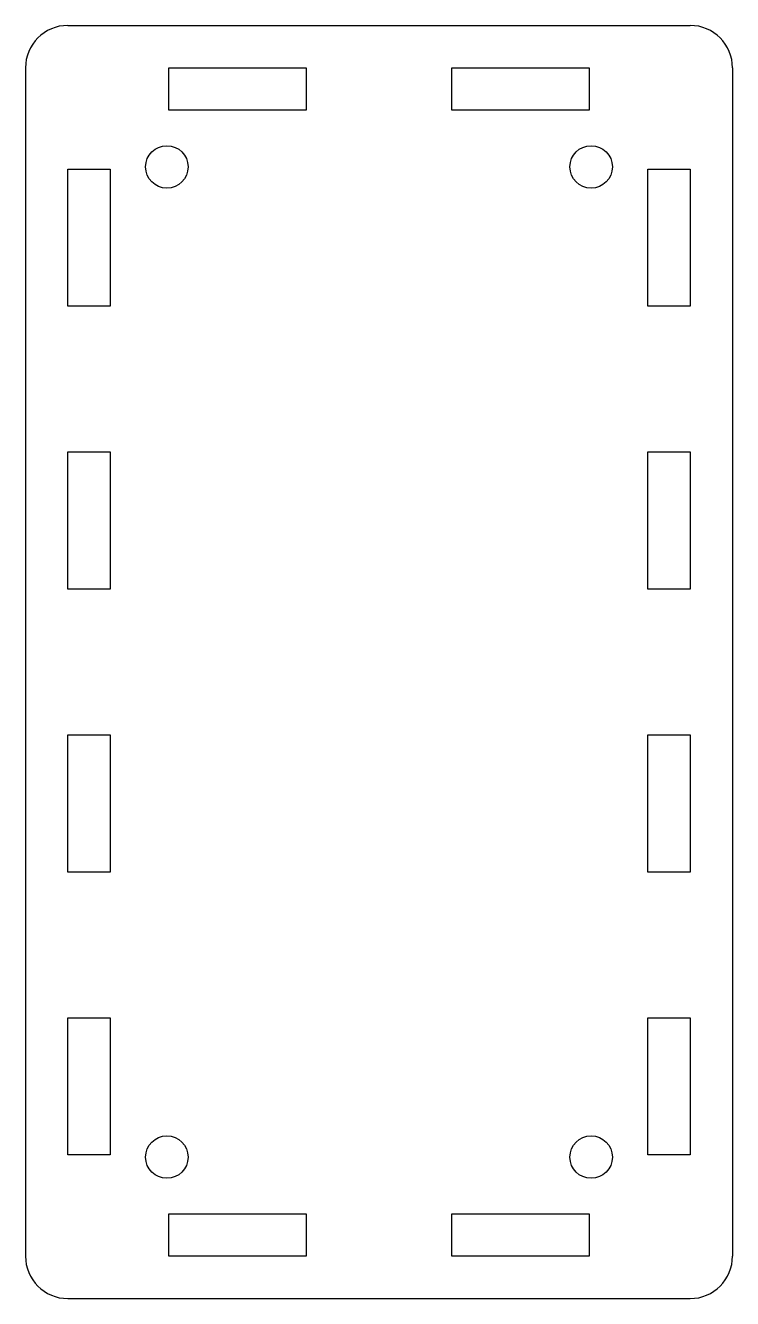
# Model space of a CAD drawing. Extents: x 0 to 50, y -6 to 84.
import ezdxf

# ---------------------------------------------------------------- set-up
doc = ezdxf.new("R2010")
doc.units = 0
doc.layers.get('0').update_dxf_attribs({"linetype": 'continuous'})

# ---------------------------------------------------------------- blocks, each defined once
blk = doc.blocks.new('FILLET008')
at = {"color": 0}
for p, q in [((3, 84), (47, 84)), ((0, 81), (0, -3)), ((10.15, 78), (10.15, 81)), ((10.15, 81), (19.85, 81)), ((19.85, 81), (19.85, 78)), ((30.15, 78), (30.15, 81)), ((30.15, 81), (39.85, 81)), ((39.85, 81), (39.85, 78)), ((50, 81), (50, -3)), ((19.85, 78), (10.15, 78)), ((39.85, 78), (30.15, 78)), ((3, 64.15), (3, 73.85)), ((3, 73.85), (6, 73.85)), ((6, 73.85), (6, 64.15)), ((44, 64.15), (44, 73.85)), ((44, 73.85), (47, 73.85)), ((47, 73.85), (47, 64.15)), ((6, 64.15), (3, 64.15)), ((47, 64.15), (44, 64.15)), ((3, 44.15), (3, 53.85)), ((3, 53.85), (6, 53.85)), ((6, 53.85), (6, 44.15)), ((44, 44.15), (44, 53.85)), ((44, 53.85), (47, 53.85)), ((47, 53.85), (47, 44.15)), ((6, 44.15), (3, 44.15)), ((47, 44.15), (44, 44.15)), ((3, 24.15), (3, 33.85)), ((3, 33.85), (6, 33.85)), ((6, 33.85), (6, 24.15)), ((44, 24.15), (44, 33.85)), ((44, 33.85), (47, 33.85)), ((47, 33.85), (47, 24.15)), ((6, 24.15), (3, 24.15)), ((47, 24.15), (44, 24.15)), ((3, 4.15), (3, 13.85)), ((3, 13.85), (6, 13.85)), ((6, 13.85), (6, 4.15)), ((44, 4.15), (44, 13.85)), ((44, 13.85), (47, 13.85)), ((47, 13.85), (47, 4.15)), ((6, 4.15), (3, 4.15)), ((47, 4.15), (44, 4.15)), ((10.15, -3), (10.15, 0)), ((10.15, 0), (19.85, 0)), ((19.85, 0), (19.85, -3)), ((30.15, -3), (30.15, 0)), ((30.15, 0), (39.85, 0)), ((39.85, 0), (39.85, -3)), ((19.85, -3), (10.15, -3)), ((39.85, -3), (30.15, -3)), ((3, -6), (47, -6))]:
    blk.add_line(p, q, dxfattribs=at)
for centre in [(10, 74), (40, 74), (10, 4), (40, 4)]:
    blk.add_circle(centre, 1.5, dxfattribs=at)
for centre, start, end in [((3, 81), 90, -180), ((47, 81), 0, 90), ((3, -3), 180, -90), ((47, -3), -90, 0)]:
    blk.add_arc(centre, 3, start, end, dxfattribs=at)

msp = doc.modelspace()

# ---------------------------------------------------------------- block references
at = {"color": 0}
msp.add_blockref('FILLET008', (0, 0), dxfattribs=at)

doc.saveas('drawing.dxf')
